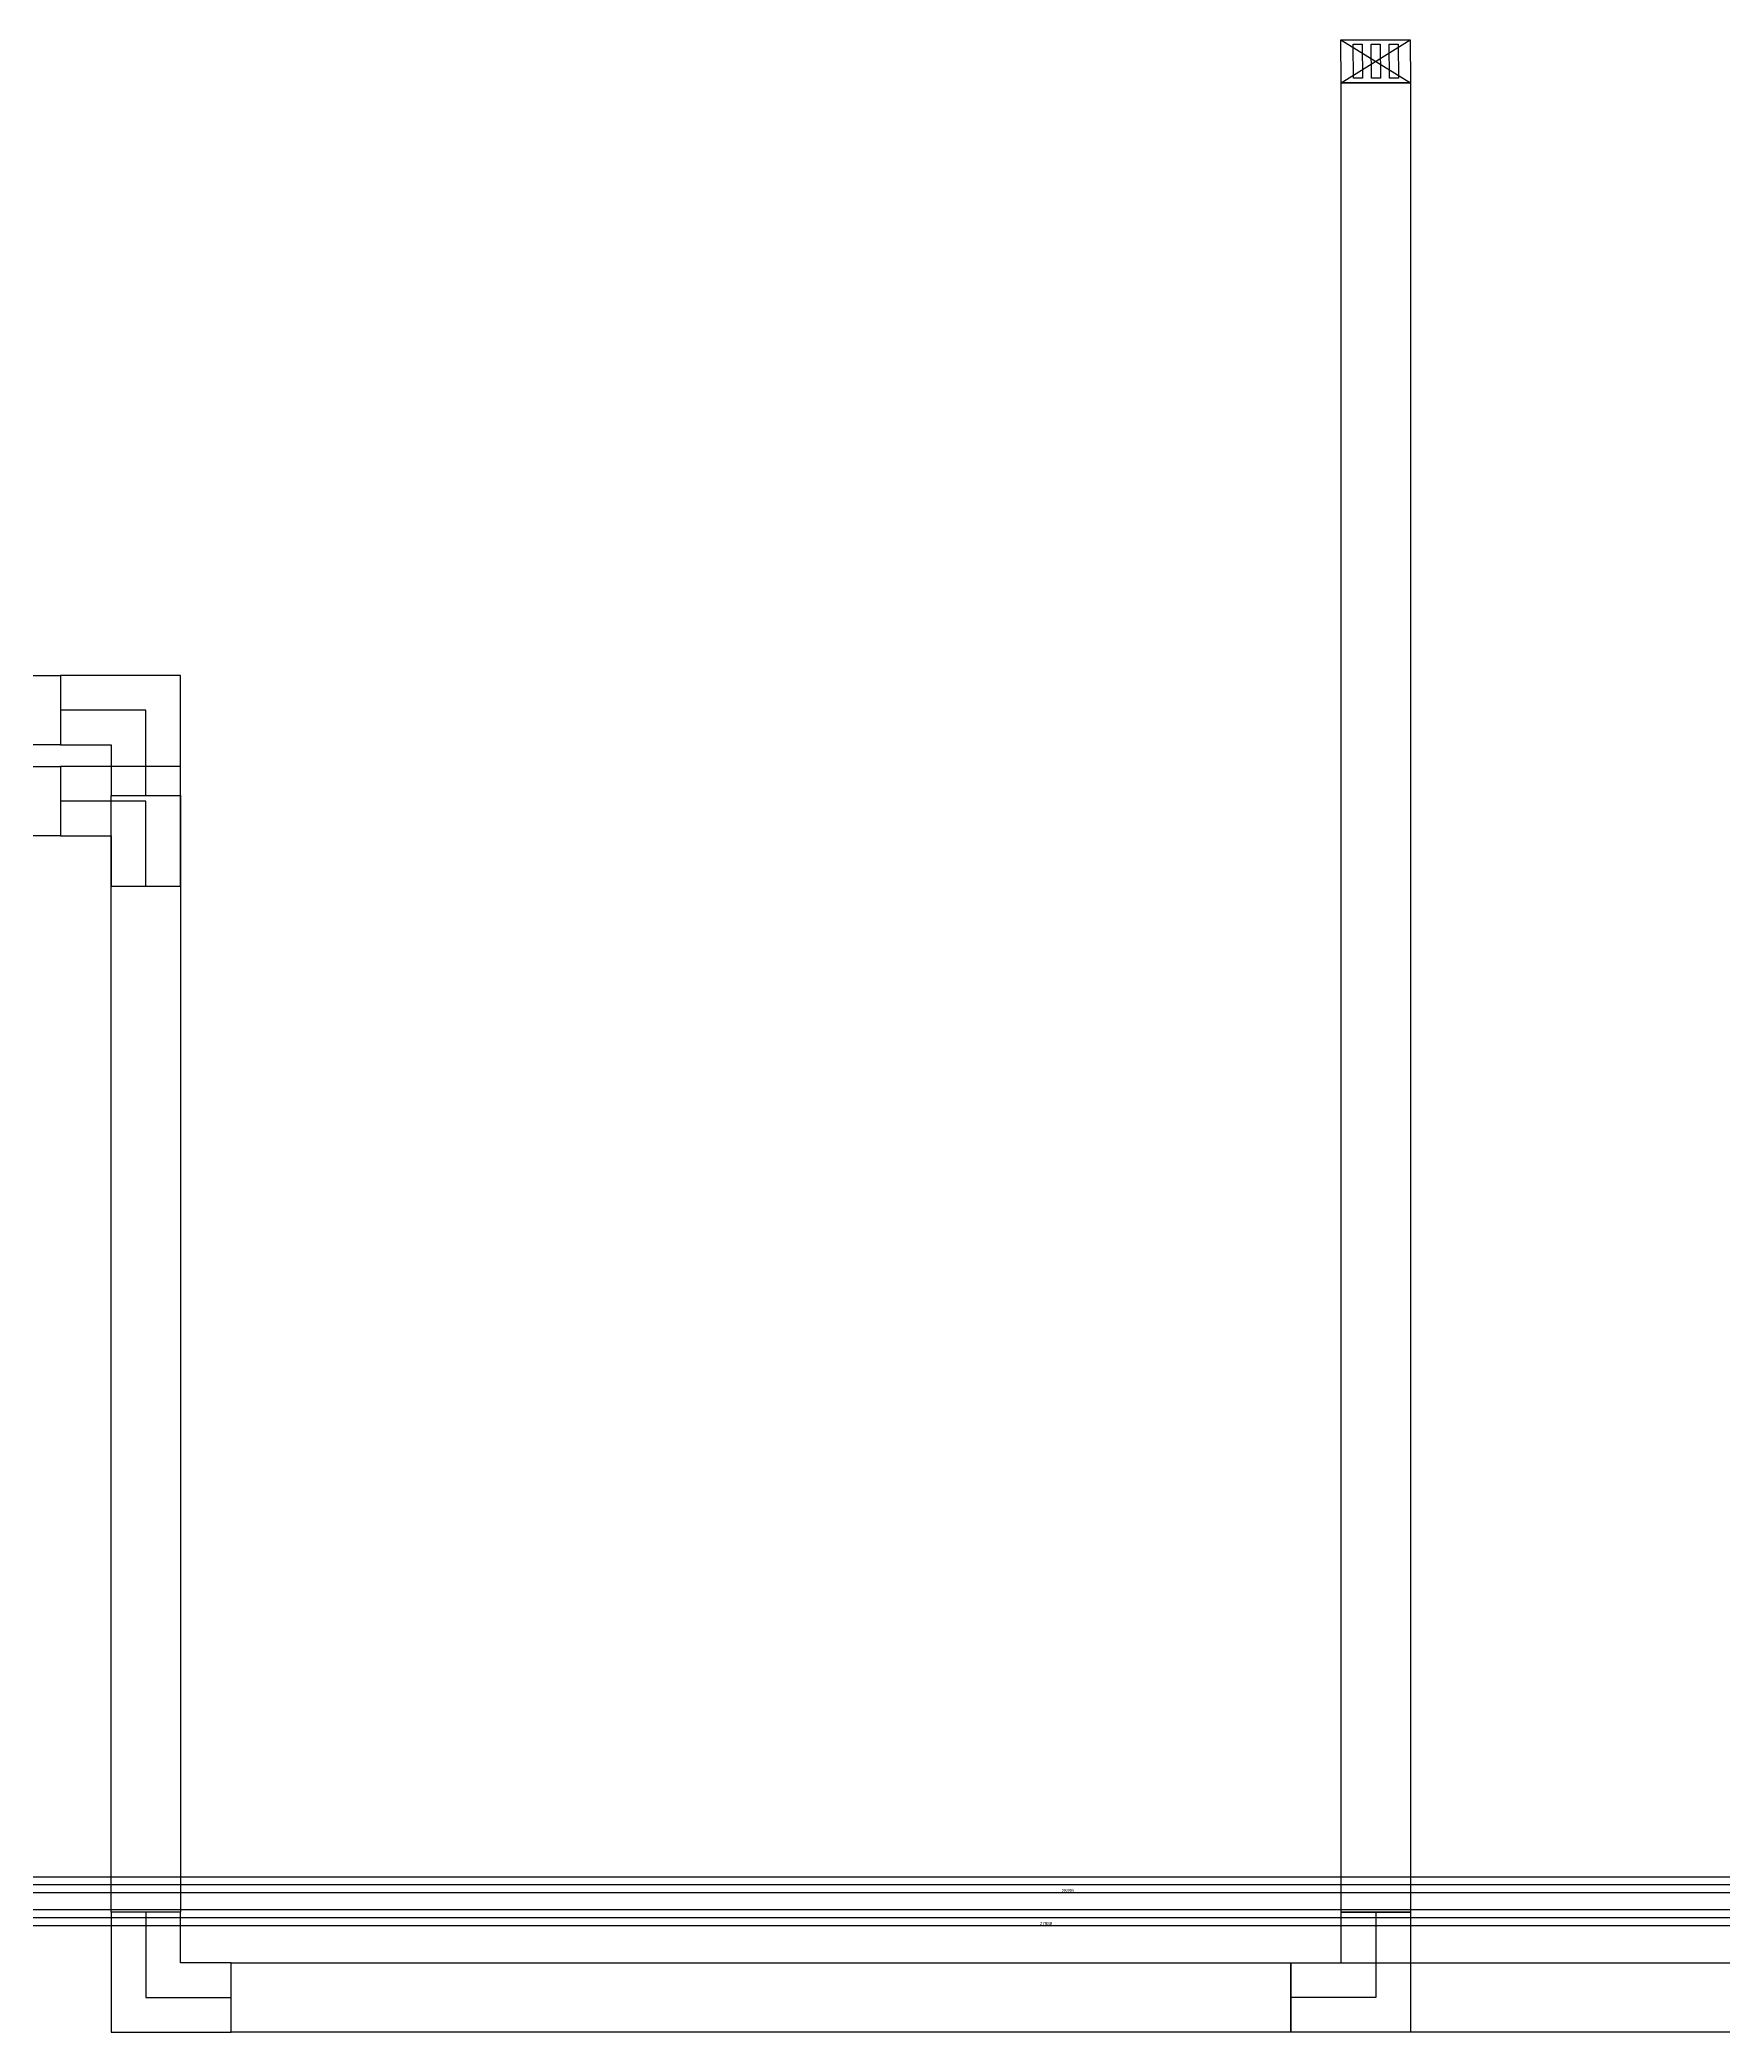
# Model space of a CAD drawing. Header units: millimetres. Extents: x 84228 to 374549, y -351975 to 847575.
# Drawn here: x 127638 to 143381, y -230655 to -212019 of the extents above; entities that cross this region are included whole.
import ezdxf

# ---------------------------------------------------------------- set-up
doc = ezdxf.new("R2010")
doc.units = ezdxf.units.MM
doc.header["$LTSCALE"] = 150
doc.layers.get('Defpoints').update_dxf_attribs({"color": 150})
for name, color, linetype in [('-----27 Bus Duct_HV_6.6kV', 130, 'Continuous'), ('-----27 Bus Duct_HV_IT BACK UP A', 7, 'Continuous'), ('-----27 Bus Duct_HV_IT BACK UP B', 3, 'Continuous')]:
    doc.layers.add(name, color=color, linetype=linetype)
doc.styles.get("Standard").update_dxf_attribs({"font": 'Dotum.ttf'})
doc.dimstyles.new('전기통신참고용-치수', dxfattribs={"dimscale": 15, "dimtxt": 2, "dimasz": 0, "dimexe": 0, "dimexo": 0, "dimgap": 0.4, "dimtad": 4, "dimdec": 0, "dimzin": 0, "dimdsep": 46, "dimtxsty": 'Standard', "dimblk": 'NONE', "dimcen": 0, "dimse1": 1, "dimse2": 1, "dimsd1": 1, "dimsd2": 1, "dimclrd": 8, "dimclre": 8, "dimclrt": 8, "dimadec": 0, "dimazin": 0, "dimtfac": 1, "dimtdec": 0, "dimtix": 1, "dimtmove": 2, "dimatfit": 0, "dimldrblk": 'NONE', "dimfxl": 2, "dimtolj": 1, "dimtzin": 0, "dimarcsym": 0})

# ---------------------------------------------------------------- blocks, each defined once
blk = doc.blocks.new('*D136')
at = {"layer": 'Defpoints', "color": 0, "transparency": 16777216}
for p in [(152, 34826), (152, 34826), (152, 6431)]:
    blk.add_point(p, dxfattribs=at)
at = {"color": 0, "transparency": 16777216, "insert": (131, 20628), "char_height": 30, "attachment_point": 5, "rotation": 90}
blk.add_mtext('\\A1;{\\C0;28395}', dxfattribs=at)
blk = doc.blocks.new('_None')
blk = doc.blocks.new('*D260')
at = {"layer": 'Defpoints', "color": 0, "transparency": 16777216}
for p in [(152, 34419), (152, 34419), (152, 6431)]:
    blk.add_point(p, dxfattribs=at)
at = {"color": 0, "transparency": 16777216, "insert": (131, 20425), "char_height": 30, "attachment_point": 5, "rotation": 90}
blk.add_mtext('\\A1;{\\C0;27988}', dxfattribs=at)
blk = doc.blocks.new('A$341610189226')
for p, q in [((0, 401), (651, 0)), ((3, 0), (648, 401))]:
    blk.add_line(p, q)
for points in [[(651, 0), (3, 0), (0, 401), (648, 401)], [(114, 359), (198, 359), (201, 42), (117, 42)], [(282, 359), (366, 359), (369, 42), (285, 42)], [(450, 359), (534, 359), (538, 42), (454, 42)]]:
    blk.add_lwpolyline(points, close=True)
blk = doc.blocks.new('A$343519315662')
at = {"layer": '-----27 Bus Duct_HV_6.6kV'}
for p, q in [((472, 650), (472, 1122)), ((472, 1122), (1122, 1122)), ((797, 1122), (797, 325)), ((1122, 1122), (1122, 0)), ((0, 0), (0, 650)), ((0, 650), (472, 650)), ((797, 325), (0, 325)), ((1122, 0), (0, 0))]:
    blk.add_line(p, q, dxfattribs=at)
blk = doc.blocks.new('*U134')
at = {"color": 1}
blk.add_line((76, 34825.8), (76, 6430.9), dxfattribs=at)
at = {"color": 0}
blk.add_lwpolyline([(152, 6430.9), (0, 6430.9), (0, 34825.8), (152, 34825.8)], close=True, dxfattribs=at)
dim = blk.add_linear_dim(base=(152, 34825.8), p1=(152, 6430.9), p2=(152, 34825.8), angle=90, text='{\\C0;<>}', dimstyle='전기통신참고용-치수', override={"dimtad": 1, "dimtxsty": 'Standard', "dimclrd": 0, "dimclre": 0, "dimclrt": 0}, dxfattribs=at)
dim.commit()
dim.dimension.update_dxf_attribs({"geometry": '*D136', "text_midpoint": (131, 20628.3)})
blk = doc.blocks.new('*U258')
at = {"color": 1}
blk.add_line((76, 34418.8), (76, 6430.9), dxfattribs=at)
at = {"color": 0}
blk.add_lwpolyline([(152, 6430.9), (0, 6430.9), (0, 34418.8), (152, 34418.8)], close=True, dxfattribs=at)
dim = blk.add_linear_dim(base=(152, 34418.8), p1=(152, 6430.9), p2=(152, 34418.8), angle=90, text='{\\C0;<>}', dimstyle='전기통신참고용-치수', override={"dimtad": 1, "dimtxsty": 'Standard', "dimclrd": 0, "dimclre": 0, "dimclrt": 0}, dxfattribs=at)
dim.commit()
dim.dimension.update_dxf_attribs({"geometry": '*D260', "text_midpoint": (131, 20424.8)})

msp = doc.modelspace()

# ---------------------------------------------------------------- linework, layer by layer
at = {"layer": '-----27 Bus Duct_HV_6.6kV'}
for points in [[(139808, -212420), (140458, -212420), (140458, -229533), (139808, -229533)], [(126714, -218615), (126714, -217965), (127832, -217965), (127832, -218615)], [(126714, -219465), (126714, -218815), (127832, -218815), (127832, -219465)], [(128954, -229533), (128304, -229533), (128304, -219087), (128954, -219087)], [(128954, -229533), (128304, -229533), (128304, -219937), (128954, -219937)], [(129426, -230655), (129426, -230005), (139336, -230005), (139336, -230655)], [(129426, -230655), (129426, -230005), (144796, -230005), (144796, -230655)]]:
    msp.add_lwpolyline(points, close=True, dxfattribs=at)

# ---------------------------------------------------------------- block references
msp.add_blockref('A$341610189226', (139806, -212420), dxfattribs=at)
at = {"layer": '-----27 Bus Duct_HV_IT BACK UP A', "rotation": 270}
msp.add_blockref('*U134', (116623, -229201), dxfattribs=at)
at = {"layer": '-----27 Bus Duct_HV_IT BACK UP B', "rotation": 270}
msp.add_blockref('*U258', (116623, -229508), dxfattribs=at)
at = {"xscale": -1, "rotation": 180}
for p in [(127832, -217965), (127832, -218815)]:
    msp.add_blockref('A$343519315662', p, dxfattribs=at)
at = {"xscale": -1}
msp.add_blockref('A$343519315662', (129426, -230655), dxfattribs=at)
msp.add_blockref('A$343519315662', (129426, -230655), dxfattribs=at)
msp.add_blockref('A$343519315662', (139336, -230655))

doc.saveas('drawing.dxf')
